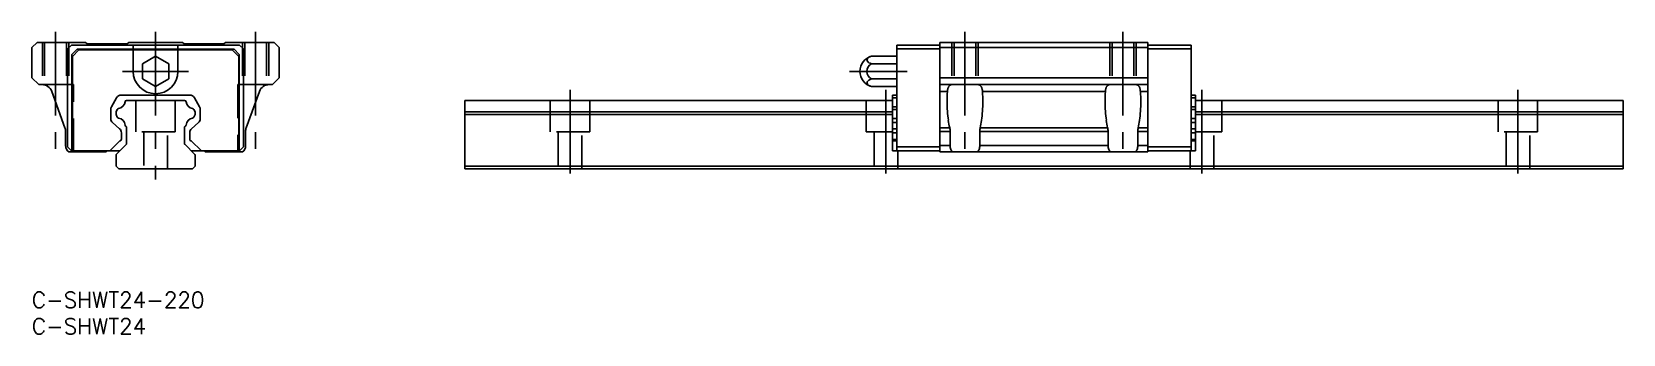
# Model space of a CAD drawing. Extents: x 0 to 302, y -8 to 49.
import ezdxf

# ---------------------------------------------------------------- set-up
doc = ezdxf.new("R2010")
doc.units = 0
doc.header["$LTSCALE"] = 0.5
doc.linetypes.add('CENTER', pattern=[50.8, 31.75, -6.35, 6.35, -6.35])
doc.linetypes.add('DASHED', pattern=[19.05, 12.7, -6.35])
doc.layers.get('0').update_dxf_attribs({"linetype": 'CONTINUOUS'})
doc.layers.add('CENTER', color=1, linetype='CENTER')
doc.styles.get("Standard").update_dxf_attribs({"font": 'txt.shx', "height": 3, "bigfont": 'bigfont.shx'})

# ---------------------------------------------------------------- blocks, each defined once
blk = doc.blocks.new('*U36')
at = {"color": 7, "linetype": 'CONTINUOUS'}
blk.add_text('C-SHWT24-220', height=3, dxfattribs=at).set_placement((0, -3))
blk = doc.blocks.new('*U37')
at = {"color": 7, "linetype": 'CONTINUOUS'}
blk.add_text('C-SHWT24', height=3, dxfattribs=at).set_placement((0, -8))

msp = doc.modelspace()

# ---------------------------------------------------------------- linework, layer by layer
at = {"color": 7, "linetype": 'CONTINUOUS'}
for p, q in [((1, 47.37), (0, 46.37)), ((0, 46.37), (0, 40.67)), ((10.21, 47.37), (1, 47.37)), ((7.55, 46.87), (6.8, 46.12)), ((6.8, 46.12), (6.8, 27.52)), ((39.45, 46.87), (7.55, 46.87)), ((8.6, 46.07), (7.6, 45.07)), ((7.7, 44.72), (8.95, 45.97)), ((38.4, 46.07), (8.6, 46.07)), ((38.05, 45.97), (8.95, 45.97)), ((10.51, 47.07), (10.21, 47.37)), ((18.1, 47.07), (10.51, 47.07)), ((18.4, 47.37), (18.1, 47.07)), ((28.6, 47.37), (18.4, 47.37)), ((19.25, 46.87), (19.25, 46.07)), ((19.25, 45.97), (19.25, 41.87)), ((27.75, 46.87), (27.75, 46.07)), ((27.75, 41.87), (27.75, 45.97)), ((28.9, 47.07), (28.6, 47.37)), ((36.49, 47.07), (28.9, 47.07)), ((36.79, 47.37), (36.49, 47.07)), ((46, 47.37), (36.79, 47.37)), ((38.05, 45.97), (39.3, 44.72)), ((39.4, 45.07), (38.4, 46.07)), ((40.2, 46.12), (39.45, 46.87)), ((40.2, 27.52), (40.2, 46.12)), ((47, 46.37), (46, 47.37)), ((47, 40.67), (47, 46.37)), ((164.26, 46.87), (172.46, 46.87)), ((164.26, 26.77), (164.26, 46.87)), ((164.26, 46.12), (172.46, 46.12)), ((172.46, 47.37), (211.96, 47.37)), ((172.46, 26.57), (172.46, 47.37)), ((172.46, 46.37), (211.96, 46.37)), ((211.96, 47.37), (211.96, 26.57)), ((220.16, 46.87), (211.96, 46.87)), ((220.16, 46.12), (211.96, 46.12)), ((220.16, 26.77), (220.16, 46.87)), ((7.6, 45.07), (7.6, 26.77)), ((7.7, 44.72), (7.7, 26.77)), ((23.5, 44.76), (21, 43.31)), ((21, 43.31), (21, 40.43)), ((26, 43.31), (23.5, 44.76)), ((26, 40.43), (26, 43.31)), ((39.3, 26.77), (39.3, 44.72)), ((39.4, 26.77), (39.4, 45.07)), ((159.18, 44.67), (159.44, 44.76)), ((164.26, 44.76), (159.44, 44.76)), ((164.26, 43.31), (159.44, 43.31)), ((0, 40.67), (1.3, 39.37)), ((1.3, 39.37), (1.9, 39.37)), ((21, 40.43), (23.5, 38.98)), ((23.5, 38.98), (26, 40.43)), ((45.1, 39.37), (45.7, 39.37)), ((45.7, 39.37), (47, 40.67)), ((164.26, 40.43), (159.44, 40.43)), ((172.46, 40.67), (211.96, 40.67)), ((172.46, 39.37), (211.96, 39.37)), ((174.96, 39.37), (175.02, 39.37)), ((179.45, 39.37), (179.39, 39.37)), ((204.96, 39.37), (205.02, 39.37)), ((209.45, 39.37), (209.39, 39.37)), ((3.78, 38.05), (6.28, 31.18)), ((15.13, 35.11), (16.11, 36.86)), ((16.98, 37.37), (30.02, 37.37)), ((18, 36.37), (29, 36.37)), ((30.89, 36.86), (31.87, 35.11)), ((40.72, 31.18), (43.22, 38.05)), ((82.21, 36.37), (163.46, 36.37)), ((82.21, 23.37), (82.21, 36.37)), ((159.18, 39.07), (159.44, 38.98)), ((164.26, 38.98), (159.44, 38.98)), ((164.26, 37.37), (163.46, 37.37)), ((163.46, 37.37), (163.46, 26.77)), ((164.26, 36.86), (163.46, 36.86)), ((172.46, 38.05), (173.88, 38.05)), ((180.53, 38.05), (203.88, 38.05)), ((210.53, 38.05), (211.96, 38.05)), ((220.16, 37.37), (220.96, 37.37)), ((220.16, 36.86), (220.96, 36.86)), ((220.96, 26.77), (220.96, 37.37)), ((220.96, 36.37), (302.21, 36.37)), ((302.21, 23.37), (302.21, 36.37)), ((15, 32.91), (15, 34.62)), ((16, 34.16), (16.23, 34.66)), ((16, 33.68), (16, 34.16)), ((16.23, 33.18), (16, 33.68)), ((30.77, 34.66), (31, 34.16)), ((31, 33.68), (30.77, 33.18)), ((31, 34.16), (31, 33.68)), ((32, 34.62), (32, 32.91)), ((82.21, 34.16), (163.46, 34.16)), ((82.21, 33.68), (163.46, 33.68)), ((164.26, 35.11), (163.46, 35.11)), ((164.26, 34.62), (163.46, 34.62)), ((220.16, 35.11), (220.96, 35.11)), ((220.16, 34.62), (220.96, 34.62)), ((220.96, 34.16), (302.21, 34.16)), ((220.96, 33.68), (302.21, 33.68)), ((6.4, 30.49), (6.4, 27.77)), ((16.67, 30.97), (15.33, 32.16)), ((17, 28.97), (17, 30.23)), ((17.91, 31.38), (17.8, 31.49)), ((17.8, 31.49), (17.91, 31.38)), ((18, 28.19), (18, 31.17)), ((29, 31.17), (29, 28.19)), ((29.2, 31.49), (29.09, 31.38)), ((29.09, 31.38), (29.2, 31.49)), ((30, 30.23), (30, 28.97)), ((31.67, 32.16), (30.33, 30.97)), ((40.6, 27.77), (40.6, 30.49)), ((164.26, 32.91), (163.46, 32.91)), ((164.26, 32.16), (163.46, 32.16)), ((164.26, 30.97), (163.46, 30.97)), ((164.26, 30.23), (163.46, 30.23)), ((172.46, 31.18), (174.31, 31.18)), ((172.46, 30.49), (174.39, 30.49)), ((174.39, 27.77), (174.39, 30.49)), ((180.03, 30.49), (180.03, 27.77)), ((180.03, 30.49), (204.39, 30.49)), ((180.1, 31.18), (204.31, 31.18)), ((204.39, 27.77), (204.39, 30.49)), ((210.03, 30.49), (210.03, 27.77)), ((210.03, 30.49), (211.96, 30.49)), ((210.1, 31.18), (211.96, 31.18)), ((220.16, 32.91), (220.96, 32.91)), ((220.16, 32.16), (220.96, 32.16)), ((220.16, 30.97), (220.96, 30.97)), ((220.16, 30.23), (220.96, 30.23)), ((6.8, 27.52), (7.55, 26.77)), ((14.79, 26.77), (16.71, 28.69)), ((17.91, 27.98), (16.09, 26.16)), ((30.91, 26.16), (29.09, 27.98)), ((30.29, 28.69), (32.21, 26.77)), ((39.45, 26.77), (40.2, 27.52)), ((164.26, 28.97), (163.46, 28.97)), ((164.26, 28.69), (163.46, 28.69)), ((164.26, 27.52), (172.46, 27.52)), ((174.39, 27.77), (172.46, 27.77)), ((204.39, 27.77), (180.03, 27.77)), ((211.96, 27.77), (210.03, 27.77)), ((220.16, 27.52), (211.96, 27.52)), ((220.16, 28.97), (220.96, 28.97)), ((220.16, 28.69), (220.96, 28.69)), ((7, 26.57), (14.1, 26.57)), ((16.7, 26.77), (7.55, 26.77)), ((14.1, 26.57), (14.3, 26.77)), ((16, 25.95), (16, 23.87)), ((39.45, 26.77), (30.3, 26.77)), ((31, 23.87), (31, 25.95)), ((32.7, 26.77), (32.9, 26.57)), ((32.9, 26.57), (40, 26.57)), ((172.41, 26.77), (163.46, 26.77)), ((172.41, 26.77), (172.41, 26.82)), ((172.41, 26.82), (172.46, 26.82)), ((211.96, 26.57), (172.46, 26.57)), ((211.96, 26.82), (212.01, 26.82)), ((212.01, 26.82), (212.01, 26.77)), ((212.01, 26.77), (220.96, 26.77)), ((16, 23.87), (16.5, 23.37)), ((16.5, 23.37), (30.5, 23.37)), ((30.5, 23.37), (31, 23.87)), ((82.21, 23.87), (302.21, 23.87)), ((82.21, 23.37), (302.21, 23.37))]:
    msp.add_line(p, q, dxfattribs=at)
at = {"color": 3, "linetype": 'DASHED'}
for p, q in [((2, 47.37), (2, 39.37)), ((2.43, 47.37), (2.43, 39.37)), ((6.57, 47.37), (6.57, 39.37)), ((7, 47.37), (7, 39.37)), ((40, 47.37), (40, 39.37)), ((40.43, 47.37), (40.43, 39.37)), ((44.57, 47.37), (44.57, 39.37)), ((45, 47.37), (45, 39.37)), ((174.71, 47.37), (174.71, 39.37)), ((175.14, 47.37), (175.14, 39.37)), ((179.27, 47.37), (179.27, 39.37)), ((179.71, 47.37), (179.71, 39.37)), ((204.71, 47.37), (204.71, 39.37)), ((205.14, 47.37), (205.14, 39.37)), ((209.27, 47.37), (209.27, 39.37)), ((209.71, 47.37), (209.71, 39.37)), ((1.9, 39.37), (7.9, 39.37)), ((7.9, 26.57), (7.9, 39.37)), ((39.1, 39.37), (39.1, 26.57)), ((45.1, 39.37), (39.1, 39.37)), ((19.75, 36.37), (19.75, 30.37)), ((27.25, 30.37), (27.25, 36.37)), ((98.46, 36.37), (98.46, 30.37)), ((105.96, 30.37), (105.96, 36.37)), ((158.46, 36.37), (158.46, 30.37)), ((225.96, 30.37), (225.96, 36.37)), ((278.46, 36.37), (278.46, 30.37)), ((285.96, 30.37), (285.96, 36.37)), ((27.25, 30.37), (19.75, 30.37)), ((21.25, 30.37), (21.25, 23.37)), ((25.75, 23.37), (25.75, 30.37)), ((105.96, 30.37), (98.46, 30.37)), ((99.96, 30.37), (99.96, 23.37)), ((104.46, 23.37), (104.46, 30.37)), ((163.46, 30.37), (158.46, 30.37)), ((159.96, 30.37), (159.96, 23.37)), ((225.96, 30.37), (220.96, 30.37)), ((224.46, 23.37), (224.46, 30.37)), ((285.96, 30.37), (278.46, 30.37)), ((279.96, 30.37), (279.96, 23.37)), ((284.46, 23.37), (284.46, 30.37)), ((164.46, 23.37), (164.46, 26.77)), ((219.96, 26.77), (219.96, 23.37))]:
    msp.add_line(p, q, dxfattribs=at)
at = {"color": 7, "linetype": 'CONTINUOUS'}
for centre, radius, start, end in [((160.26, 41.87), 3, 105.7932, 254.2068), ((159.04, 44.03), 0.443, 169.6558, 212.1465), ((160.26, 41.87), 1.66, 119.4962, 240.5038), ((159.17, 43.98), 0.58, 131.6581, 167.0513), ((159.4, 44.27), 0.87, 212.6902, 239.623), ((159.67, 43.45), 1.31, 111.9303, 132.371), ((159.92, 45.11), 1.86, 238.7996, 254.9561), ((1.9, 37.37), 2, 20, 90), ((23.5, 41.87), 4.25, 180, 360), ((45.1, 37.37), 2, 90, 160), ((159.04, 39.7), 0.443, 147.8535, 190.3442), ((159.17, 39.76), 0.58, 192.9487, 228.3419), ((159.4, 39.47), 0.87, 120.377, 147.3098), ((159.67, 40.29), 1.31, 227.629, 248.0697), ((159.92, 38.63), 1.86, 105.0439, 121.2004), ((174.83, 38.4), 0.95, 105.0112, 113.6264), ((174.91, 38.12), 1.25, 97.3504, 104.9539), ((175, 37.44), 1.93, 90.9732, 97.3538), ((179.42, 37.44), 1.93, 82.6462, 89.0268), ((179.5, 38.12), 1.25, 75.0461, 82.6496), ((179.58, 38.4), 0.95, 66.3736, 74.9888), ((204.83, 38.4), 0.95, 105.0112, 113.6264), ((204.91, 38.12), 1.25, 97.3504, 104.9539), ((205, 37.44), 1.93, 90.9732, 97.3538), ((209.42, 37.44), 1.93, 82.6462, 89.0268), ((209.5, 38.12), 1.25, 75.0461, 82.6496), ((209.58, 38.4), 0.95, 66.3736, 74.9888), ((16.98, 36.37), 1, 90, 150.756), ((18, 36.07), 0.3, 90, 174.0312), ((29, 36.07), 0.3, 5.9688, 90), ((30.02, 36.37), 1, 29.244, 90), ((199.03, 36.07), 25.22, 175.494, 180.0169), ((178.04, 37.74), 4.17, 170.9211, 175.747), ((176.62, 37.96), 2.73, 168.0533, 170.7596), ((175.77, 38.15), 1.86, 161.0872, 168.2784), ((175.11, 38.38), 1.16, 150.1887, 161.1824), ((174.82, 38.55), 0.823, 139.6033, 150.0302), ((174.74, 38.61), 0.726, 128.6051, 139.5483), ((174.75, 38.59), 0.747, 113.6516, 128.3861), ((179.66, 38.59), 0.747, 51.6139, 66.3484), ((179.67, 38.61), 0.726, 40.4517, 51.3949), ((179.6, 38.55), 0.823, 29.9698, 40.3967), ((179.31, 38.38), 1.16, 18.8176, 29.8113), ((178.64, 38.15), 1.86, 11.7216, 18.9128), ((177.8, 37.96), 2.73, 9.2404, 11.9467), ((176.37, 37.74), 4.17, 4.253, 9.0789), ((155.39, 36.07), 25.22, 359.9831, 4.506), ((229.03, 36.07), 25.22, 175.494, 180.0169), ((208.04, 37.74), 4.17, 170.9211, 175.747), ((206.62, 37.96), 2.73, 168.0533, 170.7596), ((205.77, 38.15), 1.86, 161.0872, 168.2784), ((205.11, 38.38), 1.16, 150.1887, 161.1824), ((204.82, 38.55), 0.823, 139.6033, 150.0302), ((204.74, 38.61), 0.726, 128.6051, 139.5483), ((204.75, 38.59), 0.747, 113.6516, 128.3861), ((209.66, 38.59), 0.747, 51.6139, 66.3484), ((209.67, 38.61), 0.726, 40.4517, 51.3949), ((209.6, 38.55), 0.823, 29.9698, 40.3967), ((209.31, 38.38), 1.16, 18.8176, 29.8113), ((208.64, 38.15), 1.86, 11.7216, 18.9128), ((207.8, 37.96), 2.73, 9.2404, 11.9467), ((206.37, 37.74), 4.17, 4.253, 9.0789), ((185.39, 36.07), 25.22, 359.9831, 4.506), ((16, 34.62), 1, 150.756, 180), ((16.51, 34.53), 0.3, 97.4211, 155), ((16.28, 36.25), 1.43, 277.4211, 354.0312), ((30.72, 36.25), 1.43, 185.9688, 262.5789), ((30.49, 34.53), 0.3, 25, 82.5789), ((31, 34.62), 1, 0, 29.244), ((197.7, 36), 23.89, 179.8362, 188.2254), ((156.71, 36), 23.89, 351.7746, 0.1638), ((227.7, 36), 23.89, 179.8362, 188.2254), ((186.71, 36), 23.89, 351.7746, 0.1638), ((4.4, 30.49), 2, 0, 20), ((16, 32.91), 1, 180, 228.187), ((16.51, 33.31), 0.3, 205, 262.5954), ((16.28, 31.59), 1.43, 3.7769, 82.5954), ((16, 30.23), 1, 0, 48.187), ((18.01, 31.7), 0.3, 183.7769, 225), ((17.7, 31.17), 0.3, 0, 45), ((29.3, 31.17), 0.3, 135, 180), ((28.99, 31.7), 0.3, 315, 356.2231), ((30.72, 31.59), 1.43, 97.4046, 176.2231), ((31, 30.23), 1, 131.813, 180), ((30.49, 33.31), 0.3, 277.4046, 335), ((31, 32.91), 1, 311.813, 0), ((42.6, 30.49), 2, 160, 180), ((193.09, 35.34), 19.24, 188.2661, 192.5128), ((171.1, 30.46), 3.29, 6.6534, 12.6444), ((171.39, 30.49), 3, 0.0106, 6.6111), ((183.02, 30.49), 3, 173.3889, 179.9894), ((183.32, 30.46), 3.29, 167.3556, 173.3466), ((161.32, 35.34), 19.24, 347.4872, 351.7339), ((223.09, 35.34), 19.24, 188.2661, 192.5128), ((201.1, 30.46), 3.29, 6.6534, 12.6444), ((201.39, 30.49), 3, 0.0106, 6.6111), ((213.02, 30.49), 3, 173.3889, 179.9894), ((213.32, 30.46), 3.29, 167.3556, 173.3466), ((191.32, 35.34), 19.24, 347.4872, 351.7339), ((7.9, 27.77), 1.5, 180, 233.1301), ((16.75, 28.94), 0.249, 259.1322, 8.903), ((17.7, 28.19), 0.3, 315, 0), ((29.3, 28.19), 0.3, 180, 225), ((30.25, 28.94), 0.249, 171.097, 280.8678), ((39.1, 27.77), 1.5, 306.8699, 0), ((176.32, 27.75), 1.93, 179.5458, 201.346), ((178.1, 27.75), 1.93, 338.654, 0.4542), ((206.32, 27.75), 1.93, 179.5458, 201.346), ((208.1, 27.75), 1.93, 338.654, 0.4542), ((16.3, 25.95), 0.3, 135, 180), ((30.7, 25.95), 0.3, 0, 45), ((175.51, 27.44), 1.06, 201.6621, 235.2614), ((178.9, 27.44), 1.06, 304.7386, 338.3379), ((205.51, 27.44), 1.06, 201.6621, 235.2614), ((208.9, 27.44), 1.06, 304.7386, 338.3379)]:
    msp.add_arc(centre, radius, start, end, dxfattribs=at)
at = {"layer": 'CENTER', "color": 1, "linetype": 'CENTER'}
for p, q in [((4.5, 49.37), (4.5, 24.57)), ((23.5, 49.37), (23.5, 21.37)), ((42.5, 49.37), (42.5, 24.57)), ((177.21, 49.37), (177.21, 24.57)), ((207.21, 49.37), (207.21, 24.57)), ((17.25, 41.87), (29.75, 41.87)), ((155.26, 41.87), (166.26, 41.87)), ((102.21, 38.37), (102.21, 21.37)), ((162.21, 38.37), (162.21, 21.37)), ((222.21, 38.37), (222.21, 21.37)), ((282.21, 38.37), (282.21, 21.37))]:
    msp.add_line(p, q, dxfattribs=at)

# ---------------------------------------------------------------- block references
at = {"color": 7, "linetype": 'CONTINUOUS'}
for name in ['*U36', '*U37']:
    msp.add_blockref(name, (0, 0), dxfattribs=at)

doc.saveas('drawing.dxf')
